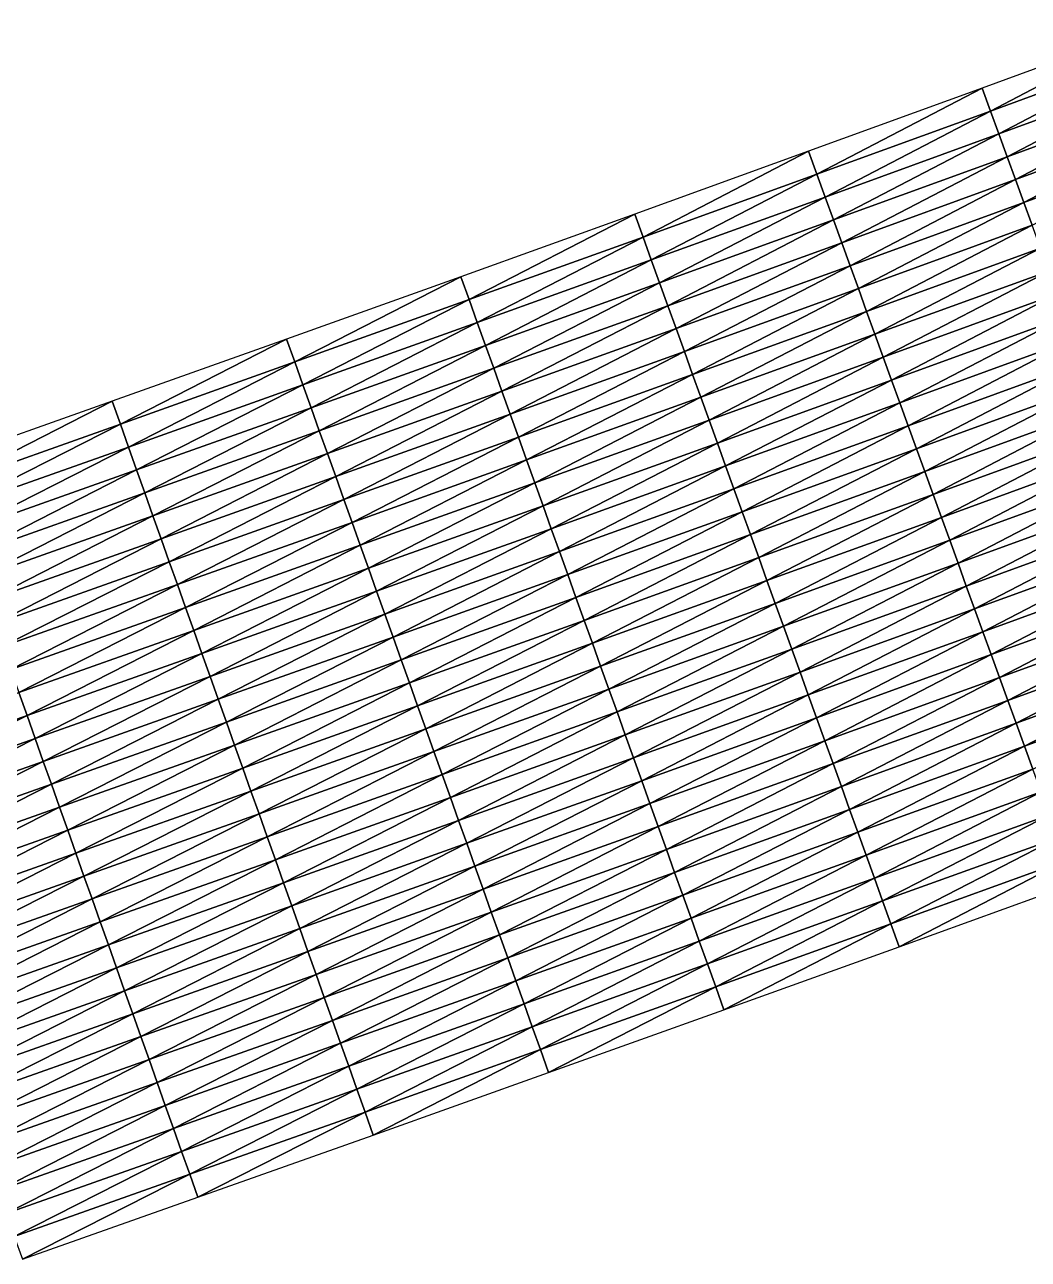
# Model space of a CAD drawing. Header units: metres. Extents: x 479979 to 482619, y 6959976 to 6961524.
# Drawn here: x 481381.9 to 481464.3, y 6960745.1 to 6960846.6 of the extents above; entities that cross this region are included whole.
import ezdxf

# ---------------------------------------------------------------- set-up
doc = ezdxf.new("R2010")
doc.units = ezdxf.units.M

msp = doc.modelspace()

# ---------------------------------------------------------------- linework, layer by layer
at = {"layer": 'GENERAL_FILL_TOP'}
for points in [[(481461.198, 6960839.488, 3.48), (481474.743, 6960846.58, 3.428), (481460.512, 6960841.366, 3.486)], [(481461.198, 6960839.488, 3.48), (481475.433, 6960844.703, 3.421), (481474.743, 6960846.58, 3.428)], [(481461.884, 6960837.609, 3.474), (481475.433, 6960844.703, 3.421), (481461.198, 6960839.488, 3.48)], [(481461.884, 6960837.609, 3.474), (481476.123, 6960842.826, 3.413), (481475.433, 6960844.703, 3.421)], [(481462.57, 6960835.73, 3.469), (481476.123, 6960842.826, 3.413), (481461.884, 6960837.609, 3.474)], [(481462.57, 6960835.73, 3.469), (481476.813, 6960840.948, 3.405), (481476.123, 6960842.826, 3.413)], [(481446.943, 6960834.299, 3.608), (481460.512, 6960841.366, 3.486), (481446.261, 6960836.179, 3.613)], [(481446.943, 6960834.299, 3.608), (481461.198, 6960839.488, 3.48), (481460.512, 6960841.366, 3.486)], [(481463.256, 6960833.852, 3.463), (481476.813, 6960840.948, 3.405), (481462.57, 6960835.73, 3.469)], [(481463.256, 6960833.852, 3.463), (481477.503, 6960839.071, 3.398), (481476.813, 6960840.948, 3.405)], [(481447.625, 6960832.419, 3.604), (481461.198, 6960839.488, 3.48), (481446.943, 6960834.299, 3.608)], [(481447.625, 6960832.419, 3.604), (481461.884, 6960837.609, 3.474), (481461.198, 6960839.488, 3.48)], [(481463.942, 6960831.973, 3.457), (481477.503, 6960839.071, 3.398), (481463.256, 6960833.852, 3.463)], [(481463.942, 6960831.973, 3.457), (481478.193, 6960837.194, 3.391), (481477.503, 6960839.071, 3.398)], [(481448.307, 6960830.539, 3.6), (481461.884, 6960837.609, 3.474), (481447.625, 6960832.419, 3.604)], [(481448.307, 6960830.539, 3.6), (481462.57, 6960835.73, 3.469), (481461.884, 6960837.609, 3.474)], [(481464.628, 6960830.094, 4.247), (481478.193, 6960837.194, 3.391), (481463.942, 6960831.973, 3.457)], [(481432.668, 6960829.134, 3.798), (481446.261, 6960836.179, 3.613), (481431.989, 6960831.016, 3.801)], [(481432.668, 6960829.134, 3.798), (481446.943, 6960834.299, 3.608), (481446.261, 6960836.179, 3.613)], [(481448.989, 6960828.659, 3.596), (481462.57, 6960835.73, 3.469), (481448.307, 6960830.539, 3.6)], [(481448.989, 6960828.659, 3.596), (481463.256, 6960833.852, 3.463), (481462.57, 6960835.73, 3.469)], [(481433.346, 6960827.253, 3.795), (481446.943, 6960834.299, 3.608), (481432.668, 6960829.134, 3.798)], [(481433.346, 6960827.253, 3.795), (481447.625, 6960832.419, 3.604), (481446.943, 6960834.299, 3.608)], [(481449.672, 6960826.779, 3.591), (481463.256, 6960833.852, 3.463), (481448.989, 6960828.659, 3.596)], [(481449.672, 6960826.779, 3.591), (481463.942, 6960831.973, 3.457), (481463.256, 6960833.852, 3.463)], [(481434.025, 6960825.372, 3.792), (481447.625, 6960832.419, 3.604), (481433.346, 6960827.253, 3.795)], [(481434.025, 6960825.372, 3.792), (481448.307, 6960830.539, 3.6), (481447.625, 6960832.419, 3.604)], [(481450.354, 6960824.899, 4.32), (481463.942, 6960831.973, 3.457), (481449.672, 6960826.779, 3.591)], [(481450.354, 6960824.899, 4.32), (481464.628, 6960830.094, 4.247), (481463.942, 6960831.973, 3.457)], [(481418.374, 6960823.992, 4.039), (481431.989, 6960831.016, 3.801), (481417.698, 6960825.874, 4.041)], [(481418.374, 6960823.992, 4.039), (481432.668, 6960829.134, 3.798), (481431.989, 6960831.016, 3.801)], [(481434.704, 6960823.49, 3.789), (481448.307, 6960830.539, 3.6), (481434.025, 6960825.372, 3.792)], [(481434.704, 6960823.49, 3.789), (481448.989, 6960828.659, 3.596), (481448.307, 6960830.539, 3.6)], [(481451.036, 6960823.019, 5.32), (481464.628, 6960830.094, 4.247), (481450.354, 6960824.899, 4.32)], [(481451.036, 6960823.019, 5.32), (481465.314, 6960828.216, 5.247), (481464.628, 6960830.094, 4.247)], [(481419.049, 6960822.109, 4.038), (481432.668, 6960829.134, 3.798), (481418.374, 6960823.992, 4.039)], [(481419.049, 6960822.109, 4.038), (481433.346, 6960827.253, 3.795), (481432.668, 6960829.134, 3.798)], [(481435.382, 6960821.609, 3.786), (481448.989, 6960828.659, 3.596), (481434.704, 6960823.49, 3.789)], [(481435.382, 6960821.609, 3.786), (481449.672, 6960826.779, 3.591), (481448.989, 6960828.659, 3.596)], [(481451.718, 6960821.139, 6.32), (481465.314, 6960828.216, 5.247), (481451.036, 6960823.019, 5.32)], [(481451.718, 6960821.139, 6.32), (481466, 6960826.337, 6.247), (481465.314, 6960828.216, 5.247)], [(481419.725, 6960820.227, 4.036), (481433.346, 6960827.253, 3.795), (481419.049, 6960822.109, 4.038)], [(481419.725, 6960820.227, 4.036), (481434.025, 6960825.372, 3.792), (481433.346, 6960827.253, 3.795)], [(481404.062, 6960818.869, 4.319), (481417.698, 6960825.874, 4.041), (481403.39, 6960820.752, 4.32)], [(481404.062, 6960818.869, 4.319), (481418.374, 6960823.992, 4.039), (481417.698, 6960825.874, 4.041)], [(481436.061, 6960819.728, 4.428), (481449.672, 6960826.779, 3.591), (481435.382, 6960821.609, 3.786)], [(481436.061, 6960819.728, 4.428), (481450.354, 6960824.899, 4.32), (481449.672, 6960826.779, 3.591)], [(481452.4, 6960819.258, 6.84), (481466, 6960826.337, 6.247), (481451.718, 6960821.139, 6.32)], [(481452.4, 6960819.258, 6.84), (481466.686, 6960824.458, 6.767), (481466, 6960826.337, 6.247)], [(481420.4, 6960818.344, 4.034), (481434.025, 6960825.372, 3.792), (481419.725, 6960820.227, 4.036)], [(481420.4, 6960818.344, 4.034), (481434.704, 6960823.49, 3.789), (481434.025, 6960825.372, 3.792)], [(481436.74, 6960817.846, 5.428), (481450.354, 6960824.899, 4.32), (481436.061, 6960819.728, 4.428)], [(481436.74, 6960817.846, 5.428), (481451.036, 6960823.019, 5.32), (481450.354, 6960824.899, 4.32)], [(481404.735, 6960816.985, 4.318), (481418.374, 6960823.992, 4.039), (481404.062, 6960818.869, 4.319)], [(481404.735, 6960816.985, 4.318), (481419.049, 6960822.109, 4.038), (481418.374, 6960823.992, 4.039)], [(481453.082, 6960817.378, 6.88), (481466.686, 6960824.458, 6.767), (481452.4, 6960819.258, 6.84)], [(481453.082, 6960817.378, 6.88), (481467.372, 6960822.58, 6.807), (481466.686, 6960824.458, 6.767)], [(481421.076, 6960816.462, 4.032), (481434.704, 6960823.49, 3.789), (481420.4, 6960818.344, 4.034)], [(481421.076, 6960816.462, 4.032), (481435.382, 6960821.609, 3.786), (481434.704, 6960823.49, 3.789)], [(481437.418, 6960815.965, 6.428), (481451.036, 6960823.019, 5.32), (481436.74, 6960817.846, 5.428)], [(481437.418, 6960815.965, 6.428), (481451.718, 6960821.139, 6.32), (481451.036, 6960823.019, 5.32)], [(481405.408, 6960815.102, 4.317), (481419.049, 6960822.109, 4.038), (481404.735, 6960816.985, 4.318)], [(481405.408, 6960815.102, 4.317), (481419.725, 6960820.227, 4.036), (481419.049, 6960822.109, 4.038)], [(481453.765, 6960815.498, 6.92), (481467.372, 6960822.58, 6.807), (481453.082, 6960817.378, 6.88)], [(481453.765, 6960815.498, 6.92), (481468.058, 6960820.701, 6.847), (481467.372, 6960822.58, 6.807)], [(481421.751, 6960814.58, 4.565), (481435.382, 6960821.609, 3.786), (481421.076, 6960816.462, 4.032)], [(481421.751, 6960814.58, 4.565), (481436.061, 6960819.728, 4.428), (481435.382, 6960821.609, 3.786)], [(481438.097, 6960814.084, 6.948), (481451.718, 6960821.139, 6.32), (481437.418, 6960815.965, 6.428)], [(481438.097, 6960814.084, 6.948), (481452.4, 6960819.258, 6.84), (481451.718, 6960821.139, 6.32)], [(481389.735, 6960813.763, 4.624), (481403.39, 6960820.752, 4.32), (481389.065, 6960815.648, 4.625)], [(481389.735, 6960813.763, 4.624), (481404.062, 6960818.869, 4.319), (481403.39, 6960820.752, 4.32)], [(481406.08, 6960813.218, 4.316), (481419.725, 6960820.227, 4.036), (481405.408, 6960815.102, 4.317)], [(481406.08, 6960813.218, 4.316), (481420.4, 6960818.344, 4.034), (481419.725, 6960820.227, 4.036)], [(481454.447, 6960813.618, 6.96), (481468.058, 6960820.701, 6.847), (481453.765, 6960815.498, 6.92)], [(481454.447, 6960813.618, 6.96), (481468.744, 6960818.822, 6.887), (481468.058, 6960820.701, 6.847)], [(481390.405, 6960811.879, 4.623), (481404.062, 6960818.869, 4.319), (481389.735, 6960813.763, 4.624)], [(481390.405, 6960811.879, 4.623), (481404.735, 6960816.985, 4.318), (481404.062, 6960818.869, 4.319)], [(481422.427, 6960812.697, 5.565), (481436.061, 6960819.728, 4.428), (481421.751, 6960814.58, 4.565)], [(481422.427, 6960812.697, 5.565), (481436.74, 6960817.846, 5.428), (481436.061, 6960819.728, 4.428)], [(481438.776, 6960812.202, 6.988), (481452.4, 6960819.258, 6.84), (481438.097, 6960814.084, 6.948)], [(481438.776, 6960812.202, 6.988), (481453.082, 6960817.378, 6.88), (481452.4, 6960819.258, 6.84)], [(481455.129, 6960811.738, 7), (481468.744, 6960818.822, 6.887), (481454.447, 6960813.618, 6.96)], [(481455.129, 6960811.738, 7), (481469.43, 6960816.944, 6.927), (481468.744, 6960818.822, 6.887)], [(481406.753, 6960811.335, 4.315), (481420.4, 6960818.344, 4.034), (481406.08, 6960813.218, 4.316)], [(481406.753, 6960811.335, 4.315), (481421.076, 6960816.462, 4.032), (481420.4, 6960818.344, 4.034)], [(481423.102, 6960810.815, 6.565), (481436.74, 6960817.846, 5.428), (481422.427, 6960812.697, 5.565)], [(481423.102, 6960810.815, 6.565), (481437.418, 6960815.965, 6.428), (481436.74, 6960817.846, 5.428)], [(481391.075, 6960809.994, 4.623), (481404.735, 6960816.985, 4.318), (481390.405, 6960811.879, 4.623)], [(481391.075, 6960809.994, 4.623), (481405.408, 6960815.102, 4.317), (481404.735, 6960816.985, 4.318)], [(481439.454, 6960810.321, 7.028), (481453.082, 6960817.378, 6.88), (481438.776, 6960812.202, 6.988)], [(481439.454, 6960810.321, 7.028), (481453.765, 6960815.498, 6.92), (481453.082, 6960817.378, 6.88)], [(481455.811, 6960809.858, 7.04), (481469.43, 6960816.944, 6.927), (481455.129, 6960811.738, 7)], [(481455.811, 6960809.858, 7.04), (481470.116, 6960815.065, 6.967), (481469.43, 6960816.944, 6.927)], [(481407.426, 6960809.451, 4.72), (481421.076, 6960816.462, 4.032), (481406.753, 6960811.335, 4.315)], [(481407.426, 6960809.451, 4.72), (481421.751, 6960814.58, 4.565), (481421.076, 6960816.462, 4.032)], [(481423.778, 6960808.932, 7.085), (481437.418, 6960815.965, 6.428), (481423.102, 6960810.815, 6.565)], [(481423.778, 6960808.932, 7.085), (481438.097, 6960814.084, 6.948), (481437.418, 6960815.965, 6.428)], [(481375.393, 6960808.673, 4.939), (481389.065, 6960815.648, 4.625), (481374.725, 6960810.558, 4.94)], [(481375.393, 6960808.673, 4.939), (481389.735, 6960813.763, 4.624), (481389.065, 6960815.648, 4.625)], [(481391.746, 6960808.11, 4.622), (481405.408, 6960815.102, 4.317), (481391.075, 6960809.994, 4.623)], [(481391.746, 6960808.11, 4.622), (481406.08, 6960813.218, 4.316), (481405.408, 6960815.102, 4.317)], [(481440.133, 6960808.44, 7.068), (481453.765, 6960815.498, 6.92), (481439.454, 6960810.321, 7.028)], [(481440.133, 6960808.44, 7.068), (481454.447, 6960813.618, 6.96), (481453.765, 6960815.498, 6.92)], [(481456.493, 6960807.978, 7.08), (481470.116, 6960815.065, 6.967), (481455.811, 6960809.858, 7.04)], [(481456.493, 6960807.978, 7.08), (481470.802, 6960813.186, 7.007), (481470.116, 6960815.065, 6.967)], [(481376.061, 6960806.787, 4.939), (481389.735, 6960813.763, 4.624), (481375.393, 6960808.673, 4.939)], [(481376.061, 6960806.787, 4.939), (481390.405, 6960811.879, 4.623), (481389.735, 6960813.763, 4.624)], [(481408.098, 6960807.568, 5.72), (481421.751, 6960814.58, 4.565), (481407.426, 6960809.451, 4.72)], [(481408.098, 6960807.568, 5.72), (481422.427, 6960812.697, 5.565), (481421.751, 6960814.58, 4.565)], [(481424.453, 6960807.05, 7.125), (481438.097, 6960814.084, 6.948), (481423.778, 6960808.932, 7.085)], [(481424.453, 6960807.05, 7.125), (481438.776, 6960812.202, 6.988), (481438.097, 6960814.084, 6.948)], [(481392.416, 6960806.226, 4.622), (481406.08, 6960813.218, 4.316), (481391.746, 6960808.11, 4.622)], [(481392.416, 6960806.226, 4.622), (481406.753, 6960811.335, 4.315), (481406.08, 6960813.218, 4.316)], [(481408.771, 6960805.684, 6.72), (481422.427, 6960812.697, 5.565), (481408.098, 6960807.568, 5.72)], [(481408.771, 6960805.684, 6.72), (481423.102, 6960810.815, 6.565), (481422.427, 6960812.697, 5.565)], [(481440.812, 6960806.558, 7.108), (481454.447, 6960813.618, 6.96), (481440.133, 6960808.44, 7.068)], [(481440.812, 6960806.558, 7.108), (481455.129, 6960811.738, 7), (481454.447, 6960813.618, 6.96)], [(481457.176, 6960806.098, 7.12), (481470.802, 6960813.186, 7.007), (481456.493, 6960807.978, 7.08)], [(481457.176, 6960806.098, 7.12), (481471.488, 6960811.308, 7.047), (481470.802, 6960813.186, 7.007)], [(481376.729, 6960804.902, 4.938), (481390.405, 6960811.879, 4.623), (481376.061, 6960806.787, 4.939)], [(481376.729, 6960804.902, 4.938), (481391.075, 6960809.994, 4.623), (481390.405, 6960811.879, 4.623)], [(481425.129, 6960805.167, 7.165), (481438.776, 6960812.202, 6.988), (481424.453, 6960807.05, 7.125)], [(481425.129, 6960805.167, 7.165), (481439.454, 6960810.321, 7.028), (481438.776, 6960812.202, 6.988)], [(481441.49, 6960804.677, 7.148), (481455.129, 6960811.738, 7), (481440.812, 6960806.558, 7.108)], [(481441.49, 6960804.677, 7.148), (481455.811, 6960809.858, 7.04), (481455.129, 6960811.738, 7)], [(481393.086, 6960804.341, 4.886), (481406.753, 6960811.335, 4.315), (481392.416, 6960806.226, 4.622)], [(481393.086, 6960804.341, 4.886), (481407.426, 6960809.451, 4.72), (481406.753, 6960811.335, 4.315)], [(481409.444, 6960803.801, 7.24), (481423.102, 6960810.815, 6.565), (481408.771, 6960805.684, 6.72)], [(481409.444, 6960803.801, 7.24), (481423.778, 6960808.932, 7.085), (481423.102, 6960810.815, 6.565)], [(481457.858, 6960804.218, 7.08), (481471.488, 6960811.308, 7.047), (481457.176, 6960806.098, 7.12)], [(481457.858, 6960804.218, 7.08), (481472.174, 6960809.429, 7.007), (481471.488, 6960811.308, 7.047)], [(481377.397, 6960803.017, 4.938), (481391.075, 6960809.994, 4.623), (481376.729, 6960804.902, 4.938)], [(481377.397, 6960803.017, 4.938), (481391.746, 6960808.11, 4.622), (481391.075, 6960809.994, 4.623)], [(481425.804, 6960803.285, 7.205), (481439.454, 6960810.321, 7.028), (481425.129, 6960805.167, 7.165)], [(481425.804, 6960803.285, 7.205), (481440.133, 6960808.44, 7.068), (481439.454, 6960810.321, 7.028)], [(481442.169, 6960802.796, 7.188), (481455.811, 6960809.858, 7.04), (481441.49, 6960804.677, 7.148)], [(481442.169, 6960802.796, 7.188), (481456.493, 6960807.978, 7.08), (481455.811, 6960809.858, 7.04)], [(481393.756, 6960802.457, 5.886), (481407.426, 6960809.451, 4.72), (481393.086, 6960804.341, 4.886)], [(481393.756, 6960802.457, 5.886), (481408.098, 6960807.568, 5.72), (481407.426, 6960809.451, 4.72)], [(481410.116, 6960801.917, 7.28), (481423.778, 6960808.932, 7.085), (481409.444, 6960803.801, 7.24)], [(481410.116, 6960801.917, 7.28), (481424.453, 6960807.05, 7.125), (481423.778, 6960808.932, 7.085)], [(481458.54, 6960802.338, 7.04), (481472.174, 6960809.429, 7.007), (481457.858, 6960804.218, 7.08)], [(481458.54, 6960802.338, 7.04), (481472.86, 6960807.55, 6.967), (481472.174, 6960809.429, 7.007)], [(481378.065, 6960801.132, 4.938), (481391.746, 6960808.11, 4.622), (481377.397, 6960803.017, 4.938)], [(481378.065, 6960801.132, 4.938), (481392.416, 6960806.226, 4.622), (481391.746, 6960808.11, 4.622)], [(481426.48, 6960801.402, 7.245), (481440.133, 6960808.44, 7.068), (481425.804, 6960803.285, 7.205)], [(481426.48, 6960801.402, 7.245), (481440.812, 6960806.558, 7.108), (481440.133, 6960808.44, 7.068)], [(481442.848, 6960800.915, 7.228), (481456.493, 6960807.978, 7.08), (481442.169, 6960802.796, 7.188)], [(481442.848, 6960800.915, 7.228), (481457.176, 6960806.098, 7.12), (481456.493, 6960807.978, 7.08)], [(481394.426, 6960800.573, 6.886), (481408.098, 6960807.568, 5.72), (481393.756, 6960802.457, 5.886)], [(481394.426, 6960800.573, 6.886), (481408.771, 6960805.684, 6.72), (481408.098, 6960807.568, 5.72)], [(481410.789, 6960800.034, 7.32), (481424.453, 6960807.05, 7.125), (481410.116, 6960801.917, 7.28)], [(481410.789, 6960800.034, 7.32), (481425.129, 6960805.167, 7.165), (481424.453, 6960807.05, 7.125)], [(481459.222, 6960800.458, 7), (481472.86, 6960807.55, 6.967), (481458.54, 6960802.338, 7.04)], [(481459.222, 6960800.458, 7), (481473.546, 6960805.672, 6.927), (481472.86, 6960807.55, 6.967)], [(481378.733, 6960799.247, 5.052), (481392.416, 6960806.226, 4.622), (481378.065, 6960801.132, 4.938)], [(481378.733, 6960799.247, 5.052), (481393.086, 6960804.341, 4.886), (481392.416, 6960806.226, 4.622)], [(481395.096, 6960798.688, 7.406), (481408.771, 6960805.684, 6.72), (481394.426, 6960800.573, 6.886)], [(481395.096, 6960798.688, 7.406), (481409.444, 6960803.801, 7.24), (481408.771, 6960805.684, 6.72)], [(481427.155, 6960799.52, 7.285), (481440.812, 6960806.558, 7.108), (481426.48, 6960801.402, 7.245)], [(481427.155, 6960799.52, 7.285), (481441.49, 6960804.677, 7.148), (481440.812, 6960806.558, 7.108)], [(481443.526, 6960799.033, 7.188), (481457.176, 6960806.098, 7.12), (481442.848, 6960800.915, 7.228)], [(481443.526, 6960799.033, 7.188), (481457.858, 6960804.218, 7.08), (481457.176, 6960806.098, 7.12)], [(481459.904, 6960798.578, 6.96), (481473.546, 6960805.672, 6.927), (481459.222, 6960800.458, 7)], [(481459.904, 6960798.578, 6.96), (481474.232, 6960803.793, 6.887), (481473.546, 6960805.672, 6.927)], [(481411.462, 6960798.151, 7.36), (481425.129, 6960805.167, 7.165), (481410.789, 6960800.034, 7.32)], [(481411.462, 6960798.151, 7.36), (481425.804, 6960803.285, 7.205), (481425.129, 6960805.167, 7.165)], [(481427.831, 6960797.637, 7.325), (481441.49, 6960804.677, 7.148), (481427.155, 6960799.52, 7.285)], [(481427.831, 6960797.637, 7.325), (481442.169, 6960802.796, 7.188), (481441.49, 6960804.677, 7.148)], [(481379.401, 6960797.362, 6.052), (481393.086, 6960804.341, 4.886), (481378.733, 6960799.247, 5.052)], [(481379.401, 6960797.362, 6.052), (481393.756, 6960802.457, 5.886), (481393.086, 6960804.341, 4.886)], [(481395.766, 6960796.804, 7.446), (481409.444, 6960803.801, 7.24), (481395.096, 6960798.688, 7.406)], [(481395.766, 6960796.804, 7.446), (481410.116, 6960801.917, 7.28), (481409.444, 6960803.801, 7.24)], [(481444.205, 6960797.152, 7.148), (481457.858, 6960804.218, 7.08), (481443.526, 6960799.033, 7.188)], [(481444.205, 6960797.152, 7.148), (481458.54, 6960802.338, 7.04), (481457.858, 6960804.218, 7.08)], [(481460.586, 6960796.698, 6.92), (481474.232, 6960803.793, 6.887), (481459.904, 6960798.578, 6.96)], [(481460.586, 6960796.698, 6.92), (481474.918, 6960801.914, 6.847), (481474.232, 6960803.793, 6.887)], [(481412.134, 6960796.267, 7.4), (481425.804, 6960803.285, 7.205), (481411.462, 6960798.151, 7.36)], [(481412.134, 6960796.267, 7.4), (481426.48, 6960801.402, 7.245), (481425.804, 6960803.285, 7.205)], [(481428.506, 6960795.755, 7.365), (481442.169, 6960802.796, 7.188), (481427.831, 6960797.637, 7.325)], [(481428.506, 6960795.755, 7.365), (481442.848, 6960800.915, 7.228), (481442.169, 6960802.796, 7.188)], [(481380.069, 6960795.476, 7.052), (481393.756, 6960802.457, 5.886), (481379.401, 6960797.362, 6.052)], [(481380.069, 6960795.476, 7.052), (481394.426, 6960800.573, 6.886), (481393.756, 6960802.457, 5.886)], [(481396.437, 6960794.919, 7.486), (481410.116, 6960801.917, 7.28), (481395.766, 6960796.804, 7.446)], [(481396.437, 6960794.919, 7.486), (481410.789, 6960800.034, 7.32), (481410.116, 6960801.917, 7.28)], [(481444.884, 6960795.271, 7.108), (481458.54, 6960802.338, 7.04), (481444.205, 6960797.152, 7.148)], [(481444.884, 6960795.271, 7.108), (481459.222, 6960800.458, 7), (481458.54, 6960802.338, 7.04)], [(481461.269, 6960794.818, 6.88), (481474.918, 6960801.914, 6.847), (481460.586, 6960796.698, 6.92)], [(481461.269, 6960794.818, 6.88), (481475.604, 6960800.035, 6.807), (481474.918, 6960801.914, 6.847)], [(481380.737, 6960793.591, 7.572), (481394.426, 6960800.573, 6.886), (481380.069, 6960795.476, 7.052)], [(481380.737, 6960793.591, 7.572), (481395.096, 6960798.688, 7.406), (481394.426, 6960800.573, 6.886)], [(481412.807, 6960794.384, 7.44), (481426.48, 6960801.402, 7.245), (481412.134, 6960796.267, 7.4)], [(481412.807, 6960794.384, 7.44), (481427.155, 6960799.52, 7.285), (481426.48, 6960801.402, 7.245)], [(481429.182, 6960793.872, 7.325), (481442.848, 6960800.915, 7.228), (481428.506, 6960795.755, 7.365)], [(481429.182, 6960793.872, 7.325), (481443.526, 6960799.033, 7.188), (481442.848, 6960800.915, 7.228)], [(481397.107, 6960793.035, 7.526), (481410.789, 6960800.034, 7.32), (481396.437, 6960794.919, 7.486)], [(481397.107, 6960793.035, 7.526), (481411.462, 6960798.151, 7.36), (481410.789, 6960800.034, 7.32)], [(481413.48, 6960792.5, 7.48), (481427.155, 6960799.52, 7.285), (481412.807, 6960794.384, 7.44)], [(481413.48, 6960792.5, 7.48), (481427.831, 6960797.637, 7.325), (481427.155, 6960799.52, 7.285)], [(481445.562, 6960793.389, 7.068), (481459.222, 6960800.458, 7), (481444.884, 6960795.271, 7.108)], [(481445.562, 6960793.389, 7.068), (481459.904, 6960798.578, 6.96), (481459.222, 6960800.458, 7)], [(481461.951, 6960792.938, 6.84), (481475.604, 6960800.035, 6.807), (481461.269, 6960794.818, 6.88)], [(481461.951, 6960792.938, 6.84), (481476.29, 6960798.157, 6.767), (481475.604, 6960800.035, 6.807)], [(481381.405, 6960791.706, 7.612), (481395.096, 6960798.688, 7.406), (481380.737, 6960793.591, 7.572)], [(481381.405, 6960791.706, 7.612), (481395.766, 6960796.804, 7.446), (481395.096, 6960798.688, 7.406)], [(481429.857, 6960791.99, 7.285), (481443.526, 6960799.033, 7.188), (481429.182, 6960793.872, 7.325)], [(481429.857, 6960791.99, 7.285), (481444.205, 6960797.152, 7.148), (481443.526, 6960799.033, 7.188)], [(481446.241, 6960791.508, 7.028), (481459.904, 6960798.578, 6.96), (481445.562, 6960793.389, 7.068)], [(481446.241, 6960791.508, 7.028), (481460.586, 6960796.698, 6.92), (481459.904, 6960798.578, 6.96)], [(481397.777, 6960791.151, 7.566), (481411.462, 6960798.151, 7.36), (481397.107, 6960793.035, 7.526)], [(481397.777, 6960791.151, 7.566), (481412.134, 6960796.267, 7.4), (481411.462, 6960798.151, 7.36)], [(481414.152, 6960790.617, 7.52), (481427.831, 6960797.637, 7.325), (481413.48, 6960792.5, 7.48)], [(481414.152, 6960790.617, 7.52), (481428.506, 6960795.755, 7.365), (481427.831, 6960797.637, 7.325)], [(481462.633, 6960791.057, 6.32), (481476.29, 6960798.157, 6.767), (481461.951, 6960792.938, 6.84)], [(481462.633, 6960791.057, 6.32), (481476.976, 6960796.278, 6.247), (481476.29, 6960798.157, 6.767)], [(481382.073, 6960789.821, 7.652), (481395.766, 6960796.804, 7.446), (481381.405, 6960791.706, 7.612)], [(481382.073, 6960789.821, 7.652), (481396.437, 6960794.919, 7.486), (481395.766, 6960796.804, 7.446)], [(481430.533, 6960790.107, 7.245), (481444.205, 6960797.152, 7.148), (481429.857, 6960791.99, 7.285)], [(481430.533, 6960790.107, 7.245), (481444.884, 6960795.271, 7.108), (481444.205, 6960797.152, 7.148)], [(481446.92, 6960789.627, 6.988), (481460.586, 6960796.698, 6.92), (481446.241, 6960791.508, 7.028)], [(481446.92, 6960789.627, 6.988), (481461.269, 6960794.818, 6.88), (481460.586, 6960796.698, 6.92)], [(481398.447, 6960789.266, 7.606), (481412.134, 6960796.267, 7.4), (481397.777, 6960791.151, 7.566)], [(481398.447, 6960789.266, 7.606), (481412.807, 6960794.384, 7.44), (481412.134, 6960796.267, 7.4)], [(481414.825, 6960788.733, 7.48), (481428.506, 6960795.755, 7.365), (481414.152, 6960790.617, 7.52)], [(481414.825, 6960788.733, 7.48), (481429.182, 6960793.872, 7.325), (481428.506, 6960795.755, 7.365)], [(481463.315, 6960789.177, 5.32), (481476.976, 6960796.278, 6.247), (481462.633, 6960791.057, 6.32)], [(481463.315, 6960789.177, 5.32), (481477.662, 6960794.399, 5.247), (481476.976, 6960796.278, 6.247)], [(481382.741, 6960787.936, 7.692), (481396.437, 6960794.919, 7.486), (481382.073, 6960789.821, 7.652)], [(481382.741, 6960787.936, 7.692), (481397.107, 6960793.035, 7.526), (481396.437, 6960794.919, 7.486)], [(481431.208, 6960788.225, 7.205), (481444.884, 6960795.271, 7.108), (481430.533, 6960790.107, 7.245)], [(481431.208, 6960788.225, 7.205), (481445.562, 6960793.389, 7.068), (481444.884, 6960795.271, 7.108)], [(481447.598, 6960787.745, 6.948), (481461.269, 6960794.818, 6.88), (481446.92, 6960789.627, 6.988)], [(481447.598, 6960787.745, 6.948), (481461.951, 6960792.938, 6.84), (481461.269, 6960794.818, 6.88)], [(481463.997, 6960787.297, 4.32), (481477.662, 6960794.399, 5.247), (481463.315, 6960789.177, 5.32)], [(481463.997, 6960787.297, 4.32), (481478.348, 6960792.521, 4.247), (481477.662, 6960794.399, 5.247)], [(481399.117, 6960787.382, 7.646), (481412.807, 6960794.384, 7.44), (481398.447, 6960789.266, 7.606)], [(481399.117, 6960787.382, 7.646), (481413.48, 6960792.5, 7.48), (481412.807, 6960794.384, 7.44)], [(481415.498, 6960786.85, 7.44), (481429.182, 6960793.872, 7.325), (481414.825, 6960788.733, 7.48)], [(481415.498, 6960786.85, 7.44), (481429.857, 6960791.99, 7.285), (481429.182, 6960793.872, 7.325)], [(481431.884, 6960786.342, 7.165), (481445.562, 6960793.389, 7.068), (481431.208, 6960788.225, 7.205)], [(481431.884, 6960786.342, 7.165), (481446.241, 6960791.508, 7.028), (481445.562, 6960793.389, 7.068)], [(481383.409, 6960786.051, 7.732), (481397.107, 6960793.035, 7.526), (481382.741, 6960787.936, 7.692)], [(481383.409, 6960786.051, 7.732), (481397.777, 6960791.151, 7.566), (481397.107, 6960793.035, 7.526)], [(481399.787, 6960785.497, 7.686), (481413.48, 6960792.5, 7.48), (481399.117, 6960787.382, 7.646)], [(481399.787, 6960785.497, 7.686), (481414.152, 6960790.617, 7.52), (481413.48, 6960792.5, 7.48)], [(481448.277, 6960785.864, 6.428), (481461.951, 6960792.938, 6.84), (481447.598, 6960787.745, 6.948)], [(481448.277, 6960785.864, 6.428), (481462.633, 6960791.057, 6.32), (481461.951, 6960792.938, 6.84)], [(481464.679, 6960785.417, 3.506), (481478.348, 6960792.521, 4.247), (481463.997, 6960787.297, 4.32)], [(481367.699, 6960784.736, 7.81), (481382.073, 6960789.821, 7.652), (481381.405, 6960791.706, 7.612)], [(481416.17, 6960784.966, 7.4), (481429.857, 6960791.99, 7.285), (481415.498, 6960786.85, 7.44)], [(481416.17, 6960784.966, 7.4), (481430.533, 6960790.107, 7.245), (481429.857, 6960791.99, 7.285)], [(481432.559, 6960784.46, 7.125), (481446.241, 6960791.508, 7.028), (481431.884, 6960786.342, 7.165)], [(481432.559, 6960784.46, 7.125), (481446.92, 6960789.627, 6.988), (481446.241, 6960791.508, 7.028)], [(481384.077, 6960784.165, 7.772), (481397.777, 6960791.151, 7.566), (481383.409, 6960786.051, 7.732)], [(481384.077, 6960784.165, 7.772), (481398.447, 6960789.266, 7.606), (481397.777, 6960791.151, 7.566)], [(481400.457, 6960783.613, 7.646), (481414.152, 6960790.617, 7.52), (481399.787, 6960785.497, 7.686)], [(481400.457, 6960783.613, 7.646), (481414.825, 6960788.733, 7.48), (481414.152, 6960790.617, 7.52)], [(481448.956, 6960783.983, 5.428), (481462.633, 6960791.057, 6.32), (481448.277, 6960785.864, 6.428)], [(481448.956, 6960783.983, 5.428), (481463.315, 6960789.177, 5.32), (481462.633, 6960791.057, 6.32)], [(481368.365, 6960782.85, 7.85), (481382.073, 6960789.821, 7.652), (481367.699, 6960784.736, 7.81)], [(481368.365, 6960782.85, 7.85), (481382.741, 6960787.936, 7.692), (481382.073, 6960789.821, 7.652)], [(481416.843, 6960783.083, 7.36), (481430.533, 6960790.107, 7.245), (481416.17, 6960784.966, 7.4)], [(481416.843, 6960783.083, 7.36), (481431.208, 6960788.225, 7.205), (481430.533, 6960790.107, 7.245)], [(481433.235, 6960782.577, 7.085), (481446.92, 6960789.627, 6.988), (481432.559, 6960784.46, 7.125)], [(481433.235, 6960782.577, 7.085), (481447.598, 6960787.745, 6.948), (481446.92, 6960789.627, 6.988)], [(481384.745, 6960782.28, 7.812), (481398.447, 6960789.266, 7.606), (481384.077, 6960784.165, 7.772)], [(481384.745, 6960782.28, 7.812), (481399.117, 6960787.382, 7.646), (481398.447, 6960789.266, 7.606)], [(481401.127, 6960781.729, 7.606), (481414.825, 6960788.733, 7.48), (481400.457, 6960783.613, 7.646)], [(481401.127, 6960781.729, 7.606), (481415.498, 6960786.85, 7.44), (481414.825, 6960788.733, 7.48)], [(481449.634, 6960782.101, 4.428), (481463.315, 6960789.177, 5.32), (481448.956, 6960783.983, 5.428)], [(481449.634, 6960782.101, 4.428), (481463.997, 6960787.297, 4.32), (481463.315, 6960789.177, 5.32)], [(481369.031, 6960780.965, 7.89), (481382.741, 6960787.936, 7.692), (481368.365, 6960782.85, 7.85)], [(481369.031, 6960780.965, 7.89), (481383.409, 6960786.051, 7.732), (481382.741, 6960787.936, 7.692)], [(481385.413, 6960780.395, 7.852), (481399.117, 6960787.382, 7.646), (481384.745, 6960782.28, 7.812)], [(481385.413, 6960780.395, 7.852), (481399.787, 6960785.497, 7.686), (481399.117, 6960787.382, 7.646)], [(481417.515, 6960781.199, 7.32), (481431.208, 6960788.225, 7.205), (481416.843, 6960783.083, 7.36)], [(481417.515, 6960781.199, 7.32), (481431.884, 6960786.342, 7.165), (481431.208, 6960788.225, 7.205)], [(481433.91, 6960780.695, 6.565), (481447.598, 6960787.745, 6.948), (481433.235, 6960782.577, 7.085)], [(481433.91, 6960780.695, 6.565), (481448.277, 6960785.864, 6.428), (481447.598, 6960787.745, 6.948)], [(481450.313, 6960780.22, 3.73), (481463.997, 6960787.297, 4.32), (481449.634, 6960782.101, 4.428)], [(481450.313, 6960780.22, 3.73), (481464.679, 6960785.417, 3.506), (481463.997, 6960787.297, 4.32)], [(481401.798, 6960779.844, 7.566), (481415.498, 6960786.85, 7.44), (481401.127, 6960781.729, 7.606)], [(481401.798, 6960779.844, 7.566), (481416.17, 6960784.966, 7.4), (481415.498, 6960786.85, 7.44)], [(481418.188, 6960779.316, 7.28), (481431.884, 6960786.342, 7.165), (481417.515, 6960781.199, 7.32)], [(481418.188, 6960779.316, 7.28), (481432.559, 6960784.46, 7.125), (481431.884, 6960786.342, 7.165)], [(481369.697, 6960779.079, 7.93), (481383.409, 6960786.051, 7.732), (481369.031, 6960780.965, 7.89)], [(481369.697, 6960779.079, 7.93), (481384.077, 6960784.165, 7.772), (481383.409, 6960786.051, 7.732)], [(481386.08, 6960778.51, 7.812), (481399.787, 6960785.497, 7.686), (481385.413, 6960780.395, 7.852)], [(481386.08, 6960778.51, 7.812), (481400.457, 6960783.613, 7.646), (481399.787, 6960785.497, 7.686)], [(481434.586, 6960778.813, 5.565), (481448.277, 6960785.864, 6.428), (481433.91, 6960780.695, 6.565)], [(481434.586, 6960778.813, 5.565), (481448.956, 6960783.983, 5.428), (481448.277, 6960785.864, 6.428)], [(481450.992, 6960778.339, 3.727), (481464.679, 6960785.417, 3.506), (481450.313, 6960780.22, 3.73)], [(481450.992, 6960778.339, 3.727), (481465.362, 6960783.537, 3.502), (481464.679, 6960785.417, 3.506)], [(481402.468, 6960777.96, 7.526), (481416.17, 6960784.966, 7.4), (481401.798, 6960779.844, 7.566)], [(481402.468, 6960777.96, 7.526), (481416.843, 6960783.083, 7.36), (481416.17, 6960784.966, 7.4)], [(481418.861, 6960777.432, 7.24), (481432.559, 6960784.46, 7.125), (481418.188, 6960779.316, 7.28)], [(481418.861, 6960777.432, 7.24), (481433.235, 6960782.577, 7.085), (481432.559, 6960784.46, 7.125)], [(481370.363, 6960777.193, 7.97), (481384.077, 6960784.165, 7.772), (481369.697, 6960779.079, 7.93)], [(481370.363, 6960777.193, 7.97), (481384.745, 6960782.28, 7.812), (481384.077, 6960784.165, 7.772)], [(481386.748, 6960776.625, 7.772), (481400.457, 6960783.613, 7.646), (481386.08, 6960778.51, 7.812)], [(481386.748, 6960776.625, 7.772), (481401.127, 6960781.729, 7.606), (481400.457, 6960783.613, 7.646)], [(481435.261, 6960776.93, 4.565), (481448.956, 6960783.983, 5.428), (481434.586, 6960778.813, 5.565)], [(481435.261, 6960776.93, 4.565), (481449.634, 6960782.101, 4.428), (481448.956, 6960783.983, 5.428)], [(481451.67, 6960776.457, 3.725), (481465.362, 6960783.537, 3.502), (481450.992, 6960778.339, 3.727)], [(481451.67, 6960776.457, 3.725), (481466.044, 6960781.657, 3.499), (481465.362, 6960783.537, 3.502)], [(481371.03, 6960775.307, 8.01), (481384.745, 6960782.28, 7.812), (481370.363, 6960777.193, 7.97)], [(481371.03, 6960775.307, 8.01), (481385.413, 6960780.395, 7.852), (481384.745, 6960782.28, 7.812)], [(481403.138, 6960776.075, 7.486), (481416.843, 6960783.083, 7.36), (481402.468, 6960777.96, 7.526)], [(481403.138, 6960776.075, 7.486), (481417.515, 6960781.199, 7.32), (481416.843, 6960783.083, 7.36)], [(481419.533, 6960775.549, 6.72), (481433.235, 6960782.577, 7.085), (481418.861, 6960777.432, 7.24)], [(481419.533, 6960775.549, 6.72), (481433.91, 6960780.695, 6.565), (481433.235, 6960782.577, 7.085)], [(481387.416, 6960774.74, 7.732), (481401.127, 6960781.729, 7.606), (481386.748, 6960776.625, 7.772)], [(481387.416, 6960774.74, 7.732), (481401.798, 6960779.844, 7.566), (481401.127, 6960781.729, 7.606)], [(481435.937, 6960775.048, 3.998), (481449.634, 6960782.101, 4.428), (481435.261, 6960776.93, 4.565)], [(481435.937, 6960775.048, 3.998), (481450.313, 6960780.22, 3.73), (481449.634, 6960782.101, 4.428)], [(481452.349, 6960774.576, 3.723), (481466.044, 6960781.657, 3.499), (481451.67, 6960776.457, 3.725)], [(481452.349, 6960774.576, 3.723), (481466.726, 6960779.777, 3.495), (481466.044, 6960781.657, 3.499)], [(481371.696, 6960773.421, 7.97), (481385.413, 6960780.395, 7.852), (481371.03, 6960775.307, 8.01)], [(481371.696, 6960773.421, 7.97), (481386.08, 6960778.51, 7.812), (481385.413, 6960780.395, 7.852)], [(481403.808, 6960774.191, 7.446), (481417.515, 6960781.199, 7.32), (481403.138, 6960776.075, 7.486)], [(481403.808, 6960774.191, 7.446), (481418.188, 6960779.316, 7.28), (481417.515, 6960781.199, 7.32)], [(481420.206, 6960773.665, 5.72), (481433.91, 6960780.695, 6.565), (481419.533, 6960775.549, 6.72)], [(481420.206, 6960773.665, 5.72), (481434.586, 6960778.813, 5.565), (481433.91, 6960780.695, 6.565)], [(481436.612, 6960773.165, 3.996), (481450.313, 6960780.22, 3.73), (481435.937, 6960775.048, 3.998)], [(481436.612, 6960773.165, 3.996), (481450.992, 6960778.339, 3.727), (481450.313, 6960780.22, 3.73)], [(481388.084, 6960772.854, 7.692), (481401.798, 6960779.844, 7.566), (481387.416, 6960774.74, 7.732)], [(481388.084, 6960772.854, 7.692), (481402.468, 6960777.96, 7.526), (481401.798, 6960779.844, 7.566)], [(481404.478, 6960772.307, 7.406), (481418.188, 6960779.316, 7.28), (481403.808, 6960774.191, 7.446)], [(481404.478, 6960772.307, 7.406), (481418.861, 6960777.432, 7.24), (481418.188, 6960779.316, 7.28)], [(481453.028, 6960772.695, 3.721), (481466.726, 6960779.777, 3.495), (481452.349, 6960774.576, 3.723)], [(481453.028, 6960772.695, 3.721), (481467.408, 6960777.897, 3.492), (481466.726, 6960779.777, 3.495)], [(481372.362, 6960771.535, 7.93), (481386.08, 6960778.51, 7.812), (481371.696, 6960773.421, 7.97)], [(481372.362, 6960771.535, 7.93), (481386.748, 6960776.625, 7.772), (481386.08, 6960778.51, 7.812)], [(481420.879, 6960771.782, 4.72), (481434.586, 6960778.813, 5.565), (481420.206, 6960773.665, 5.72)], [(481420.879, 6960771.782, 4.72), (481435.261, 6960776.93, 4.565), (481434.586, 6960778.813, 5.565)], [(481437.288, 6960771.283, 3.995), (481450.992, 6960778.339, 3.727), (481436.612, 6960773.165, 3.996)], [(481437.288, 6960771.283, 3.995), (481451.67, 6960776.457, 3.725), (481450.992, 6960778.339, 3.727)], [(481388.752, 6960770.969, 7.652), (481402.468, 6960777.96, 7.526), (481388.084, 6960772.854, 7.692)], [(481388.752, 6960770.969, 7.652), (481403.138, 6960776.075, 7.486), (481402.468, 6960777.96, 7.526)], [(481405.148, 6960770.422, 6.886), (481418.861, 6960777.432, 7.24), (481404.478, 6960772.307, 7.406)], [(481405.148, 6960770.422, 6.886), (481419.533, 6960775.549, 6.72), (481418.861, 6960777.432, 7.24)], [(481453.706, 6960770.813, 3.718), (481467.408, 6960777.897, 3.492), (481453.028, 6960772.695, 3.721)], [(481453.706, 6960770.813, 3.718), (481468.09, 6960776.017, 3.488), (481467.408, 6960777.897, 3.492)], [(481373.028, 6960769.65, 7.89), (481386.748, 6960776.625, 7.772), (481372.362, 6960771.535, 7.93)], [(481373.028, 6960769.65, 7.89), (481387.416, 6960774.74, 7.732), (481386.748, 6960776.625, 7.772)], [(481421.551, 6960769.898, 4.296), (481435.261, 6960776.93, 4.565), (481420.879, 6960771.782, 4.72)], [(481421.551, 6960769.898, 4.296), (481435.937, 6960775.048, 3.998), (481435.261, 6960776.93, 4.565)], [(481437.963, 6960769.4, 3.994), (481451.67, 6960776.457, 3.725), (481437.288, 6960771.283, 3.995)], [(481437.963, 6960769.4, 3.994), (481452.349, 6960774.576, 3.723), (481451.67, 6960776.457, 3.725)], [(481389.42, 6960769.084, 7.612), (481403.138, 6960776.075, 7.486), (481388.752, 6960770.969, 7.652)], [(481389.42, 6960769.084, 7.612), (481403.808, 6960774.191, 7.446), (481403.138, 6960776.075, 7.486)], [(481405.818, 6960768.538, 5.886), (481419.533, 6960775.549, 6.72), (481405.148, 6960770.422, 6.886)], [(481405.818, 6960768.538, 5.886), (481420.206, 6960773.665, 5.72), (481419.533, 6960775.549, 6.72)], [(481373.694, 6960767.764, 7.85), (481387.416, 6960774.74, 7.732), (481373.028, 6960769.65, 7.89)], [(481373.694, 6960767.764, 7.85), (481388.084, 6960772.854, 7.692), (481387.416, 6960774.74, 7.732)], [(481390.088, 6960767.199, 7.572), (481403.808, 6960774.191, 7.446), (481389.42, 6960769.084, 7.612)], [(481390.088, 6960767.199, 7.572), (481404.478, 6960772.307, 7.406), (481403.808, 6960774.191, 7.446)], [(481422.224, 6960768.015, 4.295), (481435.937, 6960775.048, 3.998), (481421.551, 6960769.898, 4.296)], [(481422.224, 6960768.015, 4.295), (481436.612, 6960773.165, 3.996), (481435.937, 6960775.048, 3.998)], [(481438.639, 6960767.518, 3.992), (481452.349, 6960774.576, 3.723), (481437.963, 6960769.4, 3.994)], [(481438.639, 6960767.518, 3.992), (481453.028, 6960772.695, 3.721), (481452.349, 6960774.576, 3.723)], [(481406.489, 6960766.654, 4.886), (481420.206, 6960773.665, 5.72), (481405.818, 6960768.538, 5.886)], [(481406.489, 6960766.654, 4.886), (481420.879, 6960771.782, 4.72), (481420.206, 6960773.665, 5.72)], [(481422.897, 6960766.131, 4.295), (481436.612, 6960773.165, 3.996), (481422.224, 6960768.015, 4.295)], [(481422.897, 6960766.131, 4.295), (481437.288, 6960771.283, 3.995), (481436.612, 6960773.165, 3.996)], [(481374.36, 6960765.878, 7.81), (481388.084, 6960772.854, 7.692), (481373.694, 6960767.764, 7.85)], [(481374.36, 6960765.878, 7.81), (481388.752, 6960770.969, 7.652), (481388.084, 6960772.854, 7.692)], [(481390.756, 6960765.314, 7.052), (481404.478, 6960772.307, 7.406), (481390.088, 6960767.199, 7.572)], [(481390.756, 6960765.314, 7.052), (481405.148, 6960770.422, 6.886), (481404.478, 6960772.307, 7.406)], [(481439.314, 6960765.635, 3.991), (481453.028, 6960772.695, 3.721), (481438.639, 6960767.518, 3.992)], [(481439.314, 6960765.635, 3.991), (481453.706, 6960770.813, 3.718), (481453.028, 6960772.695, 3.721)], [(481407.159, 6960764.769, 4.61), (481420.879, 6960771.782, 4.72), (481406.489, 6960766.654, 4.886)], [(481407.159, 6960764.769, 4.61), (481421.551, 6960769.898, 4.296), (481420.879, 6960771.782, 4.72)], [(481423.569, 6960764.248, 4.294), (481437.288, 6960771.283, 3.995), (481422.897, 6960766.131, 4.295)], [(481423.569, 6960764.248, 4.294), (481437.963, 6960769.4, 3.994), (481437.288, 6960771.283, 3.995)], [(481375.026, 6960763.992, 7.77), (481388.752, 6960770.969, 7.652), (481374.36, 6960765.878, 7.81)], [(481375.026, 6960763.992, 7.77), (481389.42, 6960769.084, 7.612), (481388.752, 6960770.969, 7.652)], [(481391.424, 6960763.429, 6.052), (481405.148, 6960770.422, 6.886), (481390.756, 6960765.314, 7.052)], [(481391.424, 6960763.429, 6.052), (481405.818, 6960768.538, 5.886), (481405.148, 6960770.422, 6.886)], [(481375.692, 6960762.106, 7.73), (481389.42, 6960769.084, 7.612), (481375.026, 6960763.992, 7.77)], [(481375.692, 6960762.106, 7.73), (481390.088, 6960767.199, 7.572), (481389.42, 6960769.084, 7.612)], [(481407.829, 6960762.885, 4.61), (481421.551, 6960769.898, 4.296), (481407.159, 6960764.769, 4.61)], [(481407.829, 6960762.885, 4.61), (481422.224, 6960768.015, 4.295), (481421.551, 6960769.898, 4.296)], [(481424.242, 6960762.364, 4.293), (481437.963, 6960769.4, 3.994), (481423.569, 6960764.248, 4.294)], [(481424.242, 6960762.364, 4.293), (481438.639, 6960767.518, 3.992), (481437.963, 6960769.4, 3.994)], [(481392.092, 6960761.543, 5.052), (481405.818, 6960768.538, 5.886), (481391.424, 6960763.429, 6.052)], [(481392.092, 6960761.543, 5.052), (481406.489, 6960766.654, 4.886), (481405.818, 6960768.538, 5.886)], [(481408.499, 6960761, 4.609), (481422.224, 6960768.015, 4.295), (481407.829, 6960762.885, 4.61)], [(481408.499, 6960761, 4.609), (481422.897, 6960766.131, 4.295), (481422.224, 6960768.015, 4.295)], [(481376.358, 6960760.221, 7.21), (481390.088, 6960767.199, 7.572), (481375.692, 6960762.106, 7.73)], [(481376.358, 6960760.221, 7.21), (481390.756, 6960765.314, 7.052), (481390.088, 6960767.199, 7.572)], [(481424.915, 6960760.481, 4.292), (481438.639, 6960767.518, 3.992), (481424.242, 6960762.364, 4.293)], [(481424.915, 6960760.481, 4.292), (481439.314, 6960765.635, 3.991), (481438.639, 6960767.518, 3.992)], [(481392.76, 6960759.658, 4.927), (481406.489, 6960766.654, 4.886), (481392.092, 6960761.543, 5.052)], [(481392.76, 6960759.658, 4.927), (481407.159, 6960764.769, 4.61), (481406.489, 6960766.654, 4.886)], [(481409.169, 6960759.116, 4.609), (481422.897, 6960766.131, 4.295), (481408.499, 6960761, 4.609)], [(481409.169, 6960759.116, 4.609), (481423.569, 6960764.248, 4.294), (481422.897, 6960766.131, 4.295)], [(481377.024, 6960758.335, 6.21), (481390.756, 6960765.314, 7.052), (481376.358, 6960760.221, 7.21)], [(481377.024, 6960758.335, 6.21), (481391.424, 6960763.429, 6.052), (481390.756, 6960765.314, 7.052)], [(481393.428, 6960757.773, 4.926), (481407.159, 6960764.769, 4.61), (481392.76, 6960759.658, 4.927)], [(481393.428, 6960757.773, 4.926), (481407.829, 6960762.885, 4.61), (481407.159, 6960764.769, 4.61)], [(481409.839, 6960757.232, 4.608), (481423.569, 6960764.248, 4.294), (481409.169, 6960759.116, 4.609)], [(481409.839, 6960757.232, 4.608), (481424.242, 6960762.364, 4.293), (481423.569, 6960764.248, 4.294)], [(481377.69, 6960756.449, 5.235), (481391.424, 6960763.429, 6.052), (481377.024, 6960758.335, 6.21)], [(481377.69, 6960756.449, 5.235), (481392.092, 6960761.543, 5.052), (481391.424, 6960763.429, 6.052)], [(481394.096, 6960755.888, 4.926), (481407.829, 6960762.885, 4.61), (481393.428, 6960757.773, 4.926)], [(481394.096, 6960755.888, 4.926), (481408.499, 6960761, 4.609), (481407.829, 6960762.885, 4.61)], [(481410.509, 6960755.347, 4.608), (481424.242, 6960762.364, 4.293), (481409.839, 6960757.232, 4.608)], [(481410.509, 6960755.347, 4.608), (481424.915, 6960760.481, 4.292), (481424.242, 6960762.364, 4.293)], [(481378.357, 6960754.563, 5.234), (481392.092, 6960761.543, 5.052), (481377.69, 6960756.449, 5.235)], [(481378.357, 6960754.563, 5.234), (481392.76, 6960759.658, 4.927), (481392.092, 6960761.543, 5.052)], [(481394.764, 6960754.003, 4.925), (481408.499, 6960761, 4.609), (481394.096, 6960755.888, 4.926)], [(481394.764, 6960754.003, 4.925), (481409.169, 6960759.116, 4.609), (481408.499, 6960761, 4.609)], [(481379.023, 6960752.677, 5.233), (481392.76, 6960759.658, 4.927), (481378.357, 6960754.563, 5.234)], [(481379.023, 6960752.677, 5.233), (481393.428, 6960757.773, 4.926), (481392.76, 6960759.658, 4.927)], [(481395.432, 6960752.118, 4.925), (481409.169, 6960759.116, 4.609), (481394.764, 6960754.003, 4.925)], [(481395.432, 6960752.118, 4.925), (481409.839, 6960757.232, 4.608), (481409.169, 6960759.116, 4.609)], [(481379.689, 6960750.791, 5.233), (481393.428, 6960757.773, 4.926), (481379.023, 6960752.677, 5.233)], [(481379.689, 6960750.791, 5.233), (481394.096, 6960755.888, 4.926), (481393.428, 6960757.773, 4.926)], [(481396.1, 6960750.232, 4.924), (481409.839, 6960757.232, 4.608), (481395.432, 6960752.118, 4.925)], [(481396.1, 6960750.232, 4.924), (481410.509, 6960755.347, 4.608), (481409.839, 6960757.232, 4.608)], [(481380.355, 6960748.906, 5.232), (481394.096, 6960755.888, 4.926), (481379.689, 6960750.791, 5.233)], [(481380.355, 6960748.906, 5.232), (481394.764, 6960754.003, 4.925), (481394.096, 6960755.888, 4.926)], [(481381.021, 6960747.02, 5.231), (481394.764, 6960754.003, 4.925), (481380.355, 6960748.906, 5.232)], [(481381.021, 6960747.02, 5.231), (481395.432, 6960752.118, 4.925), (481394.764, 6960754.003, 4.925)], [(481381.687, 6960745.134, 5.23), (481395.432, 6960752.118, 4.925), (481381.021, 6960747.02, 5.231)], [(481381.687, 6960745.134, 5.23), (481396.1, 6960750.232, 4.924), (481395.432, 6960752.118, 4.925)]]:
    msp.add_3dface(points, dxfattribs=at)

doc.saveas('drawing.dxf')
